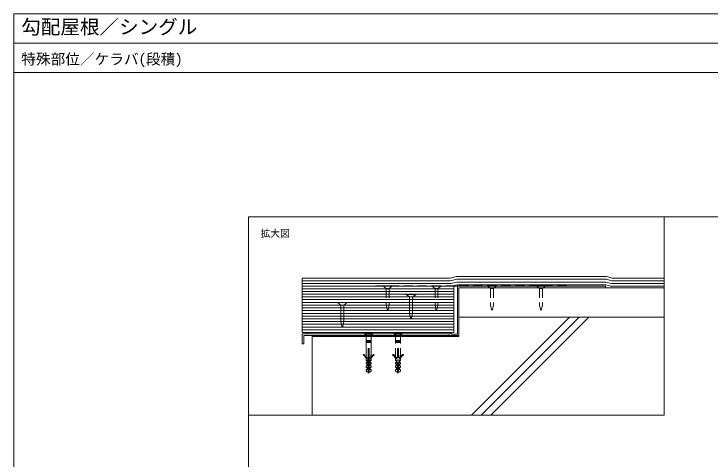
# Model space of a CAD drawing. Units: millimetres, scale not verified. Extents: x -1380 to 1380, y -955 to 955.
# Drawn here: x -1380 to 44, y 44 to 955 of the extents above; entities that cross this region are included whole.
import ezdxf
from ezdxf.enums import TextEntityAlignment as Align

# ---------------------------------------------------------------- set-up
doc = ezdxf.new("R2010")
doc.units = ezdxf.units.MM
doc.header["$LTSCALE"] = 3
doc.linetypes.add('USER1', pattern=[19.05, 12.7, -6.35])
doc.linetypes.add('USER2', pattern=[9.525, 6.35, -3.175])
for name, color, linetype, lineweight in [('0-0_0', 7, 'Continuous', 18), ('0-1_KUTAI', 3, 'Continuous', 18), ('0-2_MOJI', 7, 'Continuous', 18), ('0-3_single', 6, 'Continuous', 18), ('0-4_BOUSUI', 1, 'Continuous', 18), ('0-5_HATCH', 9, 'Continuous', 18), ('0-6_KANAMONO', 4, 'Continuous', 18), ('0-7_KANAMONO_SCREW', 4, 'USER2', 18), ('0-8_WAKU', 7, 'Continuous', 18)]:
    doc.layers.add(name, color=color, linetype=linetype, lineweight=lineweight)
doc.styles.add('ＭＳ ゴシック', font='')
doc.styles.get('ＭＳ ゴシック').set_extended_font_data('MS Gothic')

msp = doc.modelspace()

# ---------------------------------------------------------------- linework, layer by layer
at = {"layer": '0-0_0'}
msp.add_line((-1380.001, 895), (1379.999, 895), dxfattribs=at)
at = {"layer": '0-1_KUTAI', "linetype": 'USER1'}
msp.add_line((-473.28, 400.708), (-485.97, 397.708), dxfattribs=at)
at = {"layer": '0-1_KUTAI'}
for p, q in [((-470.28, 394.708), (-50, 394.708)), ((-470.28, 334.708), (-50, 334.708))]:
    msp.add_line(p, q, dxfattribs=at)
msp.add_lwpolyline([(-770.28, 133.997), (-770.28, 294.708), (-470.28, 294.708), (-470.28, 394.708)], dxfattribs=at)
at = {"layer": '0-3_single'}
for p, q in [((-790.28, 414.508), (-790.28, 397.708)), ((-790.28, 392.708), (-480.28, 392.708)), ((-790.28, 387.108), (-480.28, 387.108)), ((-790.28, 381.508), (-480.28, 381.508)), ((-790.28, 375.908), (-480.28, 375.908)), ((-790.28, 370.308), (-480.28, 370.308)), ((-790.28, 364.708), (-480.28, 364.708)), ((-790.28, 359.108), (-480.28, 359.108)), ((-790.28, 353.508), (-480.28, 353.508)), ((-790.28, 347.908), (-480.28, 347.908)), ((-790.28, 342.308), (-480.28, 342.308)), ((-790.28, 336.708), (-480.28, 336.708)), ((-790.28, 331.108), (-480.28, 331.108)), ((-790.28, 325.508), (-480.28, 325.508)), ((-790.28, 319.908), (-480.28, 319.908)), ((-790.28, 314.308), (-480.28, 314.308)), ((-790.28, 308.708), (-480.28, 308.708))]:
    msp.add_line(p, q, dxfattribs=at)
for points in [[(-790.28, 414.508), (-487.929, 414.508), (-475.239, 417.508), (-167.374, 417.508), (-157.374, 414.508), (-50, 414.508)], [(-790.28, 408.908), (-487.276, 408.908), (-474.586, 411.908), (-168.196, 411.908), (-158.196, 408.908), (-50, 408.908)], [(-790.28, 403.308), (-486.623, 403.308), (-473.933, 406.308), (-169.018, 406.308), (-159.018, 403.308), (-50, 403.308)]]:
    msp.add_lwpolyline(points, dxfattribs=at)
msp.add_lwpolyline([(-790.28, 303.108), (-480.28, 303.108), (-480.28, 397.708), (-790.28, 397.708)], close=True, dxfattribs=at)
at = {"layer": '0-4_BOUSUI'}
for p, q in [((-473.28, 400.708), (-473.28, 397.708)), ((-170.28, 397.708), (-170.28, 394.708)), ((-780.28, 303.108), (-780.28, 300.108))]:
    msp.add_line(p, q, dxfattribs=at)
for points in [[(-473.28, 400.708), (-169.839, 400.708), (-159.839, 397.708), (-50, 397.708)], [(-780.28, 303.108), (-489.428, 303.108), (-484.57, 299.708), (-473.28, 299.708), (-473.28, 397.708), (-170.28, 397.708)]]:
    msp.add_lwpolyline(points, dxfattribs=at)
msp.add_lwpolyline([(-770.28, 294.708), (-470.28, 294.708), (-470.28, 296.708), (-770.28, 296.708)], close=True, dxfattribs=at)
at = {"layer": '0-5_HATCH'}
for p, q in [((-444.643, 133.997), (-243.932, 334.708)), ((-424.844, 133.997), (-224.133, 334.708)), ((-405.045, 133.997), (-204.334, 334.708))]:
    msp.add_line(p, q, dxfattribs=at)
at = {"layer": '0-6_KANAMONO', "linetype": 'USER2'}
msp.add_lwpolyline([(-650.28, 397.708), (-250.28, 397.708), (-250.28, 398.508), (-650.28, 398.508)], close=True, dxfattribs=at)
at = {"layer": '0-6_KANAMONO'}
msp.add_lwpolyline([(-790.28, 299.508), (-790.28, 279.933), (-787.28, 279.933), (-787.28, 296.708), (-490.28, 296.708), (-490.28, 300.108), (-789.68, 300.108)], dxfattribs=at)
msp.add_arc((-789.68, 299.508), 0.6, 90, 180, dxfattribs=at)
at = {"layer": '0-7_KANAMONO_SCREW'}
for p, q in [((-625.942, 398.508), (-605.942, 398.508)), ((-618.942, 393.399), (-625.942, 398.508)), ((-618.942, 393.399), (-618.942, 359.577)), ((-612.942, 393.399), (-618.942, 393.399)), ((-605.942, 398.508), (-612.942, 393.399)), ((-612.942, 393.399), (-612.942, 359.577)), ((-525.942, 398.508), (-505.942, 398.508)), ((-518.942, 393.399), (-525.942, 398.508)), ((-518.942, 393.399), (-518.942, 359.577)), ((-512.942, 393.399), (-518.942, 393.399)), ((-505.942, 398.508), (-512.942, 393.399)), ((-512.942, 393.399), (-512.942, 359.577)), ((-412.191, 398.508), (-392.191, 398.508)), ((-405.191, 393.399), (-412.191, 398.508)), ((-405.191, 393.399), (-405.191, 359.577)), ((-399.191, 393.399), (-405.191, 393.399)), ((-392.191, 398.508), (-399.191, 393.399)), ((-399.191, 393.399), (-399.191, 359.577)), ((-312.191, 398.508), (-292.191, 398.508)), ((-305.191, 393.399), (-312.191, 398.508)), ((-305.191, 393.399), (-305.191, 359.577)), ((-299.191, 393.399), (-305.191, 393.399)), ((-292.191, 398.508), (-299.191, 393.399)), ((-299.191, 393.399), (-299.191, 359.577)), ((-618.942, 359.577), (-616.942, 350.189)), ((-612.942, 359.577), (-614.942, 350.189)), ((-518.942, 359.577), (-516.942, 350.189)), ((-512.942, 359.577), (-514.942, 350.189)), ((-405.191, 359.577), (-403.191, 350.189)), ((-399.191, 359.577), (-401.191, 350.189)), ((-305.191, 359.577), (-303.191, 350.189)), ((-299.191, 359.577), (-301.191, 350.189)), ((-616.942, 350.189), (-615.942, 348.508)), ((-614.942, 350.189), (-615.942, 348.508)), ((-516.942, 350.189), (-515.942, 348.508)), ((-514.942, 350.189), (-515.942, 348.508)), ((-403.191, 350.189), (-402.191, 348.508)), ((-401.191, 350.189), (-402.191, 348.508)), ((-303.191, 350.189), (-302.191, 348.508)), ((-301.191, 350.189), (-302.191, 348.508)), ((-599.58, 286.708), (-589.58, 286.708)), ((-599.58, 284.708), (-589.58, 284.708)), ((-599.58, 282.708), (-589.58, 282.708)), ((-597.58, 248.708), (-595.58, 248.708)), ((-597.58, 244.708), (-597.58, 241.708)), ((-591.58, 248.708), (-593.58, 248.708)), ((-589.58, 245.708), (-591.58, 244.708)), ((-599.58, 231.708), (-597.58, 230.708)), ((-593.58, 230.708), (-591.58, 230.708)), ((-593.58, 227.708), (-589.58, 227.708))]:
    msp.add_line(p, q, dxfattribs=at)
at = {"layer": '0-7_KANAMONO_SCREW', "linetype": 'Continuous'}
for p, q in [((-577.768, 381.108), (-557.768, 381.108)), ((-570.768, 375.999), (-577.768, 381.108)), ((-570.768, 375.999), (-570.768, 342.177)), ((-564.768, 375.999), (-570.768, 375.999)), ((-557.768, 381.108), (-564.768, 375.999)), ((-564.768, 375.999), (-564.768, 342.177)), ((-711.558, 359.199), (-718.558, 364.308)), ((-711.558, 359.199), (-711.558, 325.377)), ((-705.558, 359.199), (-711.558, 359.199)), ((-705.558, 359.199), (-705.558, 325.377)), ((-570.768, 342.177), (-568.768, 332.789)), ((-564.768, 342.177), (-566.768, 332.789)), ((-568.768, 332.789), (-567.768, 331.108)), ((-566.768, 332.789), (-567.768, 331.108)), ((-711.558, 325.377), (-709.558, 315.989)), ((-709.558, 315.989), (-708.558, 314.308)), ((-707.558, 315.989), (-708.558, 314.308)), ((-705.558, 325.377), (-707.558, 315.989)), ((-659.58, 286.708), (-649.58, 286.708)), ((-659.58, 284.708), (-649.58, 284.708)), ((-659.58, 282.708), (-649.58, 282.708)), ((-657.58, 248.708), (-655.58, 248.708)), ((-657.58, 244.708), (-657.58, 241.708)), ((-651.58, 248.708), (-653.58, 248.708)), ((-659.58, 231.708), (-657.58, 230.708)), ((-653.58, 230.708), (-651.58, 230.708)), ((-653.58, 227.708), (-649.58, 227.708))]:
    msp.add_line(p, q, dxfattribs=at)
for points in [[(-718.558, 364.308), (-698.558, 364.308), (-705.558, 359.199)], [(-662.58, 301.708), (-662.58, 302.108), (-646.58, 302.108), (-646.58, 301.708)], [(-662.58, 299.708), (-662.58, 301.708), (-646.58, 301.708), (-646.58, 299.708)], [(-649.58, 297.708), (-646.58, 299.708), (-662.58, 299.708), (-659.58, 297.708)], [(-659.58, 299.708), (-659.58, 251.708), (-655.58, 251.708)], [(-649.58, 299.708), (-649.58, 251.708), (-653.58, 251.708)], [(-659.58, 227.708), (-659.58, 224.708), (-658.58, 222.708), (-655.58, 222.708), (-655.58, 270.708), (-653.58, 270.708), (-653.58, 222.708), (-650.58, 222.708), (-649.58, 224.708), (-649.58, 227.708), (-653.58, 227.708)], [(-650.495, 251.708), (-650.495, 257.708), (-649.58, 258.708)], [(-655.58, 245.708), (-659.58, 245.708), (-659.58, 248.708), (-659.234, 248.708)], [(-659.58, 245.708), (-657.58, 244.708), (-655.58, 244.708), (-657.58, 244.708), (-655.58, 244.708)], [(-653.58, 245.708), (-649.58, 245.708), (-649.58, 248.708), (-649.926, 248.708)], [(-653.58, 244.708), (-651.58, 244.708), (-651.58, 241.708)], [(-649.58, 245.708), (-651.58, 244.708), (-651.58, 244.708)], [(-655.58, 238.708), (-659.58, 238.708), (-659.58, 241.708), (-655.58, 241.708)], [(-659.58, 238.708), (-657.58, 237.708), (-657.58, 234.708)], [(-655.58, 231.708), (-659.58, 231.708), (-659.58, 234.708), (-655.58, 234.708)], [(-655.58, 237.708), (-657.58, 237.708), (-655.58, 237.708)], [(-657.58, 227.708), (-657.58, 230.708), (-655.58, 230.708)], [(-653.58, 241.708), (-649.58, 241.708), (-649.58, 238.708)], [(-653.58, 238.708), (-649.58, 238.708), (-651.58, 237.708), (-651.58, 234.708)], [(-651.58, 237.708), (-653.58, 237.708), (-651.58, 237.708)], [(-653.58, 234.708), (-649.58, 234.708), (-649.58, 231.708), (-653.58, 231.708)], [(-649.58, 231.708), (-651.58, 230.708), (-651.58, 227.708)], [(-655.58, 227.708), (-659.58, 227.708), (-655.58, 227.708)], [(-656.58, 222.708), (-654.58, 219.708), (-652.58, 222.708)]]:
    msp.add_lwpolyline(points, dxfattribs=at)
at = {"layer": '0-7_KANAMONO_SCREW'}
for points in [[(-602.58, 301.708), (-602.58, 302.108), (-586.58, 302.108), (-586.58, 301.708)], [(-602.58, 299.708), (-602.58, 301.708), (-586.58, 301.708), (-586.58, 299.708)], [(-589.58, 297.708), (-586.58, 299.708), (-602.58, 299.708), (-599.58, 297.708)], [(-599.58, 299.708), (-599.58, 251.708), (-595.58, 251.708)], [(-589.58, 299.708), (-589.58, 251.708), (-593.58, 251.708)], [(-599.58, 227.708), (-599.58, 224.708), (-598.58, 222.708), (-595.58, 222.708), (-595.58, 270.708), (-593.58, 270.708), (-593.58, 222.708), (-590.58, 222.708), (-589.58, 224.708), (-589.58, 227.708), (-593.58, 227.708)], [(-590.495, 251.708), (-590.495, 257.708), (-589.58, 258.708)], [(-595.58, 245.708), (-599.58, 245.708), (-599.58, 248.708), (-599.234, 248.708)], [(-599.58, 245.708), (-597.58, 244.708), (-595.58, 244.708), (-597.58, 244.708), (-595.58, 244.708)], [(-593.58, 245.708), (-589.58, 245.708), (-589.58, 248.708), (-589.926, 248.708)], [(-593.58, 244.708), (-591.58, 244.708), (-591.58, 241.708)], [(-595.58, 238.708), (-599.58, 238.708), (-599.58, 241.708), (-595.58, 241.708)], [(-599.58, 238.708), (-597.58, 237.708), (-597.58, 234.708)], [(-595.58, 231.708), (-599.58, 231.708), (-599.58, 234.708), (-595.58, 234.708)], [(-595.58, 237.708), (-597.58, 237.708), (-595.58, 237.708)], [(-597.58, 227.708), (-597.58, 230.708), (-595.58, 230.708)], [(-593.58, 241.708), (-589.58, 241.708), (-589.58, 238.708)], [(-593.58, 238.708), (-589.58, 238.708), (-591.58, 237.708), (-591.58, 234.708)], [(-591.58, 237.708), (-593.58, 237.708), (-591.58, 237.708)], [(-593.58, 234.708), (-589.58, 234.708), (-589.58, 231.708), (-593.58, 231.708)], [(-589.58, 231.708), (-591.58, 230.708), (-591.58, 227.708)], [(-595.58, 227.708), (-599.58, 227.708), (-595.58, 227.708)], [(-596.58, 222.708), (-594.58, 219.708), (-592.58, 222.708)]]:
    msp.add_lwpolyline(points, dxfattribs=at)
at = {"layer": '0-7_KANAMONO_SCREW', "linetype": 'Continuous'}
for centre, radius, start, end in [((-664.689, 257.277), 0.9, 84.31796, 209.9547), ((-672.413, 245.041), 13.68, 15.54738, 59.49372), ((-672.413, 245.041), 15.28, 13.88467, 59.24676), ((-636.746, 245.041), 15.28, 120.75324, 166.11533), ((-636.746, 245.041), 13.68, 120.50628, 164.45262), ((-644.471, 257.277), 0.9, 330.0453, 95.68204)]:
    msp.add_arc(centre, radius, start, end, dxfattribs=at)
at = {"layer": '0-7_KANAMONO_SCREW'}
for centre, radius, start, end in [((-604.689, 257.277), 0.9, 84.31796, 209.9547), ((-612.413, 245.041), 13.68, 15.54738, 59.49372), ((-612.413, 245.041), 15.28, 13.88467, 59.24676), ((-576.746, 245.041), 15.28, 120.75324, 166.11533), ((-576.746, 245.041), 13.68, 120.50628, 164.45262), ((-584.471, 257.277), 0.9, 330.0453, 95.68204)]:
    msp.add_arc(centre, radius, start, end, dxfattribs=at)
at = {"layer": '0-8_WAKU'}
for points in [[(-1380.001, -955), (1379.999, -955), (1379.999, 955), (-1380.001, 955)], [(1379.999, 835), (-1380.001, 835), (-1380.001, 955), (1379.999, 955)], [(-900.001, -660), (899.999, -660), (899.999, 540), (-900.001, 540)], [(-900.001, 133.997), (-50, 133.997), (-50, 540), (-900.001, 540)]]:
    msp.add_lwpolyline(points, close=True, dxfattribs=at)

# ---------------------------------------------------------------- texts
at = {"layer": '0-2_MOJI', "style": 'ＭＳ ゴシック'}
msp.add_text('拡大図', height=14.66, dxfattribs=at).set_placement((-875.807, 494.104), align=Align.BOTTOM_LEFT)
at = {"layer": '0-8_WAKU', "style": 'ＭＳ ゴシック'}
for s, height, p in [('勾配屋根／シングル', 29.33, (-1365.001, 905)), ('特殊部位／ケラバ(段積)', 21.99, (-1365.001, 845))]:
    msp.add_text(s, height=height, dxfattribs=at).set_placement(p, align=Align.BOTTOM_LEFT)

doc.saveas('drawing.dxf')
